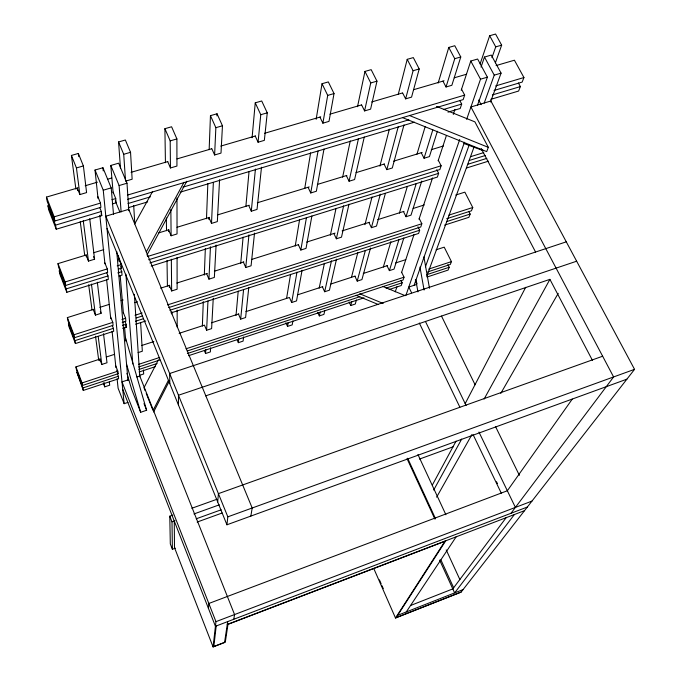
<?xml version="1.0" encoding="UTF-8"?>
<svg xmlns="http://www.w3.org/2000/svg" width="681" height="681" viewBox="0 0 681 681"><rect width="100%" height="100%" fill="white"/><g stroke="black" fill="none" stroke-linecap="round" stroke-linejoin="round"><path stroke-width="1.02" d="M178.465 405.076L178.473 395.244L576.654 261.206M202.359 326.097L203.296 301.649M204.317 275.081L205.339 248.505M206.488 218.746L207.841 183.674M209.152 149.667L210.455 115.651L217.035 113.77L222.457 125.781L221.002 153.106L214.617 154.979L211.825 148.713M208.88 219.384L208.956 217.545L211.502 223.394L217.341 221.597L219.58 179.716M210.591 347.829L210.378 351.924L205.568 353.516L205.756 349.43M213.247 298.261L211.621 328.625L206.632 330.251L207.96 300.985M216.09 245.032L214.353 277.439L208.956 279.15L210.438 246.794M211.502 223.394L213.357 182.61M214.617 154.979L215.86 127.679L210.455 115.651M216.941 115.889L217.035 113.77M208.412 608.329L208.837 603.477L507.345 490.763L572.261 399.117M217.69 501.957L218.414 493.64L602.642 356.223M236.018 315.431L238.222 291.102M240.708 263.607L243.1 237.158M245.875 206.488L249.033 171.586M252.089 137.732L255.247 102.831L261.717 100.984L267.258 112.842L264.347 140.371L258.065 142.218L255.222 136.021M243.551 336.967L243.108 341.104L238.359 342.671L238.767 338.542M248.769 287.595L245.603 317.533L240.674 319.142L243.585 289.561M254.532 233.089L251.076 265.803L245.756 267.488L248.965 234.817M261.504 167.203L257.035 209.433L251.289 211.195L255.435 169.016M258.065 142.218L260.772 114.714L255.247 102.831M228.007 624.171L225.283 642.243L213.085 646.95L215.954 621.651L122.001 381.871L127.934 379.913M626.895 379.172L226.935 524.787L227.829 516.836L105.802 216.209L128.726 209.348L252.191 508L250.855 516.079M213.808 646.669L216.2 625.984M224.568 642.515L227.675 621.6M286.582 298.44L290.557 274.349M295.231 246.062L299.546 219.878M304.739 188.458L310.613 152.85M316.146 119.328L322.028 83.72L328.327 81.916L334.03 93.561L329 121.38L322.879 123.176L319.942 117.098M233.779 619.267L234.553 614.551L139.758 375.997L136.804 376.976M292.907 320.938L292.192 324.88L287.527 326.42L288.216 322.488M302.075 270.221L296.524 300.925L291.689 302.5L296.967 272.145M311.889 215.979L306.024 248.403L300.815 250.055L306.441 217.673M323.994 149.037L316.359 191.25L310.74 192.978L318.027 151.071M322.879 123.176L327.706 95.391L322.028 83.72M319.159 288.191L324.42 263.3M330.336 235.303L336.039 208.335M342.611 177.222L350.281 140.916M357.516 106.696L364.965 71.428L371.171 69.658L376.976 81.158L370.609 109.147L364.582 110.918L361.602 104.908M324.837 310.408L323.935 314.392L319.329 315.916L320.206 311.932M336.491 259.189L329.434 290.191L324.667 291.749L331.494 260.789M349.004 204.164L341.496 237.158L336.354 238.793L343.633 205.832M364.275 137.009L354.605 179.537L349.064 181.231L358.436 138.745M364.582 110.918L370.753 82.954L364.965 71.428M351.558 277.048L357.857 252.404M364.948 224.67L372.039 196.945M379.913 166.138L389.362 129.169M398.283 94.259L407.212 59.341L413.316 57.596L419.215 68.968L411.562 97.119L405.629 98.864L402.599 92.922M356.384 300.006L355.295 304.024L350.741 305.531L351.813 301.513M370.524 248.012L361.943 279.585L357.227 281.125L365.331 250.608M385.344 193.532L376.491 226.075L371.417 227.684L380.321 194.162M404.003 124.895L392.29 167.986L386.825 169.654L398.257 126.615M405.629 98.864L413.095 70.73L407.212 59.341M383.318 267.063L390.894 241.644M399.381 213.17L407.255 186.739M416.951 154.204L425.131 126.751M438.164 83.031L448.77 47.449L454.78 45.729L460.773 56.966L451.861 85.278L446.029 86.989L442.948 81.116M403.833 237.984L394.035 269.114L389.379 270.638L398.972 239.542M421.743 181.035L411.018 215.136L406.012 216.728L416.21 183.657M437.406 131.237L429.43 156.604L424.05 158.247L432.801 129.875M446.029 86.989L454.755 58.702L448.77 47.449M395.269 291.817L396.921 286.778M401.535 272.664L414.065 234.366M419.011 219.248L432.529 177.928M438.138 160.793L446.378 135.596M453.299 114.434L454.951 109.394M461.216 90.25L470.775 61.018L477.628 59.034L487.392 77.166L477.517 105.206M400.998 280.342L402.173 282.777L401.254 285.535L389.157 289.527M401.654 272.289L404.029 277.193L403.101 280.002L187.181 351.013M417.955 226.799L419.666 230.246L418.602 233.447L171.033 312.877M419.241 218.541L421.828 223.751L420.739 227.011L168.658 307.608M436.759 169.68L438.615 173.332L437.381 177.06L151.199 266.05M438.317 160.248L441.135 165.772L439.875 169.569L148.662 259.742M459.922 100.728L461.684 104.074L460.211 108.483L447.996 112.135M461.556 89.22L464.672 95.11L463.165 99.613L127.722 199.337M480.114 63.929L489.665 35.744L495.572 34.05L501.659 45.159L495.376 62.822M481.033 67.113L484.463 57.051L491.273 55.076L501.08 73.139L490.516 102.005M405.953 295.282L459.726 139.452M466.655 119.362L480.514 79.192L470.775 61.018M491.963 57.655L495.734 46.87L489.665 35.744M414.065 285.424L464.476 142.252M425.429 266.807L469.158 145.027M484.208 103.103L494.244 75.148L484.463 57.051M426.774 276.171L474.129 146.79M436.461 106.389L474.904 121.865L488.337 147.351L486.694 151.625L402.59 117.643M447.86 264.594L449.205 267.284L448.098 270.085L427.013 277.039M436.112 249.791L444.208 247.16L451.435 261.623L450.311 264.466L427.762 271.889M468.783 211.382L470.162 214.072L468.886 217.316L444.582 225.113M455.742 195.03L464.868 192.153L472.75 207.501L471.448 210.804L446.676 218.72M518.394 82.963L520.378 86.581L518.624 91.033L490.771 99.349M496.074 65.58L514.419 60.209L523.936 77.54L522.148 82.086L494.031 90.445M153.029 410.541L168.369 380.39M153.617 411.988L169.365 381.002M158.409 359.806L143.98 387.761L145.113 390.613M465.183 403.612L525.672 287.314M146.279 252.004L183.964 182.338M146.968 255.026L186.824 181.223M432.333 485.051L456.057 441.152M433.712 490.022L461.701 439.041M484.097 399.075L549.916 279.355L592.419 360.326M134.702 223.955L152.604 191.455M436.632 497.164L472.01 434.435M500.782 393.405L558.216 293.341M373.75 568.439L395.499 618.007L445.033 541.08M396.07 617.778L445.732 540.816M406.268 611.955L456.142 536.832M452.797 588.903L506.349 517.415M510.988 513.278L613.598 376.951L470.929 106.968L490.89 100.992L634.547 369.349L461.063 592.164L395.499 618.007M514.393 514.53L454.627 592.913L439.637 560.114M397.636 615.352L463.071 589.584M396.163 617.624L461.182 592.002M410.481 605.528L453.427 588.656M213.825 646.507L224.594 642.345M215.954 621.651L531.972 501.088M527.358 507.022L215.434 626.282L122.733 389.336M227.25 624.46L524.532 510.648M227.982 624.358L444.889 541.31M172.787 515.091L169.782 516.172L170.31 543.889L172.387 549.252L175.383 548.162M419.539 459.062L453.478 446.676M227.829 516.836L634.547 369.349M196.213 518.803L221.172 509.797M197.149 522.055L222.159 513.014M172.387 549.252L172.004 521.85L175.008 520.769M193.966 513.951L219.291 504.842M191.804 508.273L216.813 499.309M205.645 395.882L549.916 279.355M126.93 373.35L131.646 389.328L140.678 412.269L146.628 410.26L125.483 337.742M117.098 378.73L118.102 388.213L124.138 403.688L127.943 402.42M566.286 241.832L169.654 373.52L169.807 383.675M100.209 358.998L75.931 366.889L76.374 369.46L82.461 385.455L118.085 373.741L117.822 371.196L115.736 365.876M138.745 366.948L159.933 359.977M118.341 376.27L118.605 378.772L83.295 390.417L82.878 387.949L118.341 376.27L117.311 373.631M138.933 369.485L157.081 363.509M187.343 353.541L359.806 296.729M386.033 288.097L402.173 282.777M427.021 274.596L449.205 267.284M139.111 372.005L155.242 366.684M188.518 355.712L363.952 297.844M103.223 383.003L104.704 386.851L109.701 385.199L109.318 382.032M139.733 375.274L143.674 373.971L143.436 369.979M416.772 284.403L408.796 287.041L411.562 292.77M82.461 385.455L82.043 382.943L117.822 371.196M138.566 364.378L159.763 357.423M186.007 348.8L404.029 277.193M428.792 269.063L451.435 261.623M99.979 360.87L99.758 359.142L101.809 364.446L107.002 362.752L103.521 333.724M138.064 352.622L142.329 351.226L140.652 322.896M106.279 357.023L114.374 354.392M141.691 345.505L153.829 341.564M179.129 333.341L204.419 325.118L206.632 330.251M211.502 322.811L238.818 313.932M245.901 311.626L289.408 297.486L291.689 302.5M297.503 294.856L322.794 286.633M330.889 283.994L355.167 276.103M363.262 273.473L387.549 265.573M395.644 262.943L405.757 259.657M93.74 309.285L67.368 317.601L67.896 320.623L74.45 337.725L113.089 325.373L112.782 322.377L110.535 316.699M122.214 322.454L125.849 321.287L125.602 318.282L123.338 312.63M136.26 317.959L142.329 316.018M113.395 328.336L113.701 331.264L75.429 343.547L74.944 340.645L113.395 328.336L112.288 325.518M122.469 325.424L126.096 324.267L124.972 321.458M135.459 321.27L143.546 318.674M169.85 310.255L419.666 230.246M446.481 221.657L470.162 214.072M122.733 328.37L126.343 327.212L126.096 324.267M135.672 324.216L145.777 320.981M74.45 337.725L73.957 334.771L112.782 322.377M121.942 319.457L125.602 318.282M135.034 315.277L142.125 313.013M167.458 304.926L421.828 223.751M448.864 215.128L472.75 207.501M93.229 309.446L95.442 315.107L101.077 313.32L97.34 282.223M134.744 302.662L137.519 301.777M169.373 287.493L169.339 285.416L171.646 290.966L177.12 289.229L177.077 257.452M99.818 307.361L108.943 304.484M121.116 300.644L123.142 299.998M160.665 288.157L169.79 285.279M176.881 283.041L207.305 273.439M214.404 271.2L243.807 261.913M251.919 259.359L298.567 244.632M306.68 242.078L335.069 233.115M342.168 230.876L369.545 222.236M377.657 219.674L404.02 211.348M413.154 208.471L424.306 204.947M66.823 292.285L66.253 288.88L59.23 270.689L59.834 274.162L66.823 292.285L108.347 279.372L107.99 275.924L106.619 272.485M119.115 276.026L122.044 275.115L121.763 271.651L120.375 268.229M466.451 168.02L488.362 161.201M107.266 268.927L107.632 272.451L65.674 285.441L65.095 281.96L107.266 268.927L104.84 262.866M117.209 265.862L121.184 264.628L118.741 258.593M147.419 256.524L441.135 165.772M470.605 156.673L483.731 152.612M118.511 269.08L121.473 268.161L121.184 264.628M469.209 160.486L485.289 155.506M66.253 288.88L107.99 275.924M117.83 272.877L121.763 271.651M149.897 262.926L438.615 173.332M467.821 164.274L486.83 158.375M65.674 285.441L58.617 267.173L57.996 263.615L86.478 254.924M93.603 252.753L103.767 249.646M158.699 232.885L168.871 229.778M177 227.292L209.552 217.358M217.69 214.873L249.22 205.253M257.358 202.768L309.234 186.934M317.372 184.449L346.867 175.451M356.018 172.651L384.501 163.959M393.652 161.167L422.135 152.476M431.286 149.675L443.493 145.955M86.317 256.839L86.078 255.052L88.47 261.095L94.582 259.223L89.73 218.754M168.641 231.676L168.616 229.855L171.11 235.771L177.043 233.949L176.983 197.984M101.341 211.485L101.767 215.613L56.242 229.216L55.561 225.13L101.341 211.485L99.843 207.79M128.019 203.534L150.399 196.86M182.951 187.156L408.787 119.839M443.374 109.53L461.684 104.074M492.397 94.923L520.378 86.581M128.317 207.679L147.658 201.899M180.244 192.161L414.397 122.18M100.473 203.091L100.907 207.313L54.863 221.002L54.165 216.822L100.473 203.091L97.826 196.571M111.931 199.695L115.736 198.563L113.072 192.068M127.415 195.106L464.672 95.11M495.683 85.917L523.936 77.54M112.297 203.925L116.085 202.802L115.736 198.563M124.138 403.688L103.257 190.212L111.19 187.871L102.925 167.739L95.017 170.037L98.03 198.494M121.133 211.944L119.107 185.547L126.998 183.223L118.656 163.176L110.799 165.457L113.148 192.961M480.514 79.192L487.392 77.166M494.244 75.148L501.08 73.139M54.863 221.002L47.193 201.355L46.453 197.09L78.06 187.845M85.193 185.751L97.426 182.176M107.624 179.197L111.701 178.005M131.075 172.336L167.773 161.601M176.949 158.92L211.621 148.781M220.789 146.092L255.46 135.953M264.637 133.272L320.708 116.868M329.885 114.187L361.492 104.942M371.69 101.963L402.275 93.016M413.486 89.739L444.072 80.792M454.27 77.804L466.502 74.229M77.617 190.646L77.276 188.067L79.881 194.57L86.589 192.595L83.388 165.934L78.341 153.463L71.411 155.447L75.897 189.08M125.542 181.155L132.14 179.214L130.548 152.314L125.364 140.005L118.562 141.954L120.494 168.386M167.722 161.618L170.454 167.96L176.941 166.053L176.898 138.933L171.595 126.777L164.904 128.692L165.44 162.699M79.881 194.57L76.442 167.943L83.388 165.934M125.474 180.116L123.721 154.289L130.548 152.314M170.454 167.96L170.19 140.873L176.898 138.933M215.86 127.679L222.457 125.781M260.772 114.714L267.258 112.842M327.706 95.391L334.03 93.561M370.753 82.954L376.976 81.158M413.095 70.73L419.215 68.968M454.755 58.702L460.773 56.966M495.734 46.87L501.659 45.159M463.914 143.478L482.761 150.475M409.673 115.6L488.337 147.351M382.637 286.369L405.169 295.656M359.747 293.783L383.173 303.462M356.069 295.324L378.432 304.56M478.709 100.03L481.169 104.67M481.195 148.449L535.572 252.03M421.258 152.74L424.05 158.247M384.075 164.087L386.825 169.654M403.45 211.536L406.012 216.728M441.509 316.103L475.083 384.756M495.598 426.715L519.382 475.347M415.308 279.891L417.087 283.56M425.412 321.389L466.093 405.476M478.947 432.052L515.406 507.413M496.517 481.748L497.445 483.663M419.309 323.015L459.854 407.153M473.21 434.878L501.31 493.197M346.348 175.604L349.064 181.231M368.889 222.44L371.417 227.684M387.029 265.743L389.379 270.638M354.903 276.188L357.227 281.125M333.869 233.498L336.354 238.793M308.076 187.292L310.74 192.978M349.072 301.938L350.741 305.531M417.93 454.516L445.902 514.759M407.664 458.253L435.568 518.777M407.042 458.653L434.87 519.041M446.217 549.89L459.905 579.642M322.377 286.769L324.667 291.749M298.363 244.7L300.815 250.055M440.888 559.859L453.648 587.763M317.678 312.29L319.329 315.916M248.693 205.415L251.289 211.195M285.909 322.768L287.527 326.42M243.364 262.057L245.756 267.488M379.436 579.88L381.139 583.77M381.99 585.711L383.275 588.631M164.904 128.692L170.19 140.873M238.469 314.043L240.674 319.142M237.175 339.896L238.359 342.671M206.607 273.66L208.956 279.15M118.562 141.954L123.721 154.289M204.394 350.706L205.568 353.516M110.799 165.457L119.107 185.547M115.327 200.955L119.83 211.91M95.017 170.037L103.257 190.212M101.018 213.774L101.767 215.613M107.011 228.561L226.935 524.787M120.775 266.441L121.473 268.161M71.411 155.447L76.442 167.943M125.593 325.348L126.343 327.212M93.552 256.635L94.582 259.223M146.245 393.456L152.655 409.596M143.989 403.578L146.628 410.26M100.328 311.438L101.077 313.32M116.698 370.209L118.085 373.741M46.453 197.09L54.165 216.822M169.782 516.172L172.004 521.85M55.561 225.13L47.925 205.568L48.649 209.739L56.242 229.216M213.085 646.95L174.498 547.618L174.259 521.042M57.996 263.615L65.095 281.96M67.368 317.601L73.957 334.771M74.944 340.645L68.415 323.611L68.934 326.582L75.429 343.547M75.931 366.889L82.043 382.943M82.878 387.949L76.817 372.013L83.295 390.417M126.453 363.909L140.678 412.269M415.699 279.516L417.955 291.902M419.956 267.046L424.093 290.038M423.905 256.899L429.481 288.242M80.239 221.665L84.725 255.307M88.658 284.735L92.02 309.966M95.527 336.244L98.745 360.419M83.252 220.687L88.47 261.095M91.433 284.062L95.442 315.107M98.209 336.508L101.809 364.446M104.159 382.637L104.704 386.851M78.341 153.463L78.732 156.621M99.818 215.358L104.942 263.836M106.619 279.653L110.748 318.708M112.084 331.298L115.923 367.587M102.925 167.739L103.223 170.914M111.19 187.871L113.506 214.345M116.732 251.408L127.994 380.602M118.46 255.384L118.962 261.257M120.179 275.482L123.423 313.566M124.589 327.314L125.764 341.07M125.908 274.23L132.786 363.977M126.998 183.223L128.82 210.727M134.353 294.303L139.809 376.814M133.706 205.619L134.761 223.436M166.326 217.963L166.53 230.714M167.007 260.465L167.415 285.977M170.854 209.356L171.11 235.771M171.34 259.231L171.646 290.966M171.85 311.821L171.876 313.941M177.154 310.119L177.179 327.11"/></g></svg>
